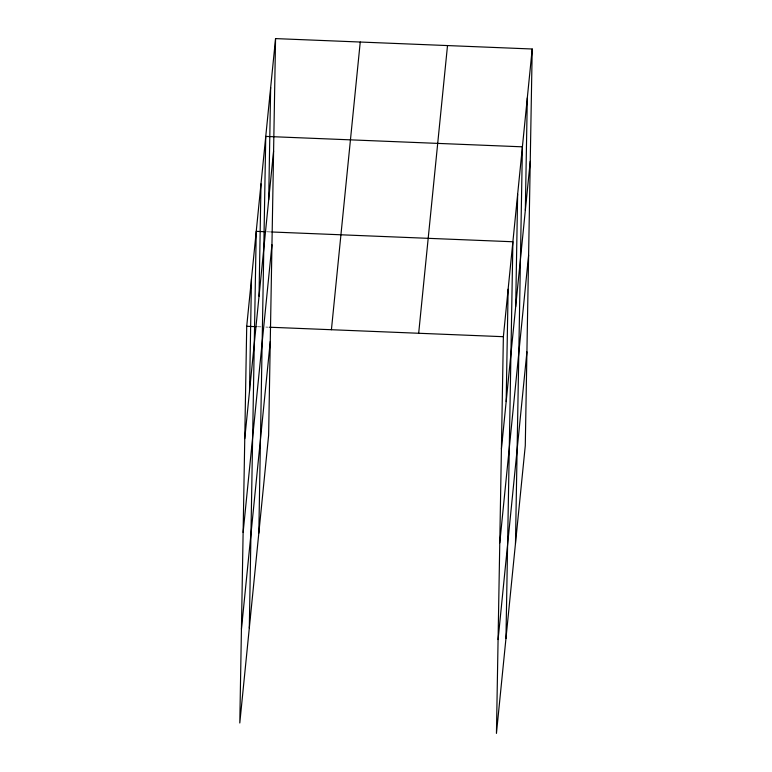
<?xml version="1.0" encoding="UTF-8"?>
<svg xmlns="http://www.w3.org/2000/svg" width="772" height="772" viewBox="0 0 772 772"><rect width="100%" height="100%" fill="white"/><g stroke="black" fill="none" stroke-linecap="round" stroke-linejoin="round"><path stroke-width="0.58" stroke-dasharray="3.86 2.9" d="M266.967 231.793L271.744 231.986M257.452 326.73L261.032 326.874M265.809 327.067L268.193 327.164"/><path stroke-width="1.16" d="M275.556 38.6L246.722 326.295L239.793 722.997L268.627 435.302L275.556 38.6L532.207 49.003L525.278 445.705L496.444 733.4L503.373 336.698L532.207 49.003M249.52 391.153L251.479 278.827M249.308 628.061L256.236 231.349L265.78 231.745M259.035 296.207L260.994 183.881M258.823 533.114L265.751 136.412L522.403 146.825L515.474 543.527M268.695 199.832L270.654 87.506M506.171 401.556L508.13 289.23M505.959 638.463L512.888 241.761L271.744 231.986M515.686 306.619L517.645 194.293M525.336 210.235L527.305 97.909M244.763 438.621L273.597 150.926M243.122 532.458L271.956 244.772M241.433 629.151L270.268 341.456M331.42 329.721L360.244 42.035M418.675 333.263L447.509 45.567M501.414 449.024L530.239 161.329M499.773 542.87L528.608 255.175M498.085 639.554L526.919 351.868M246.722 326.295L256.265 326.681M269.389 327.212L503.373 336.698"/></g></svg>
